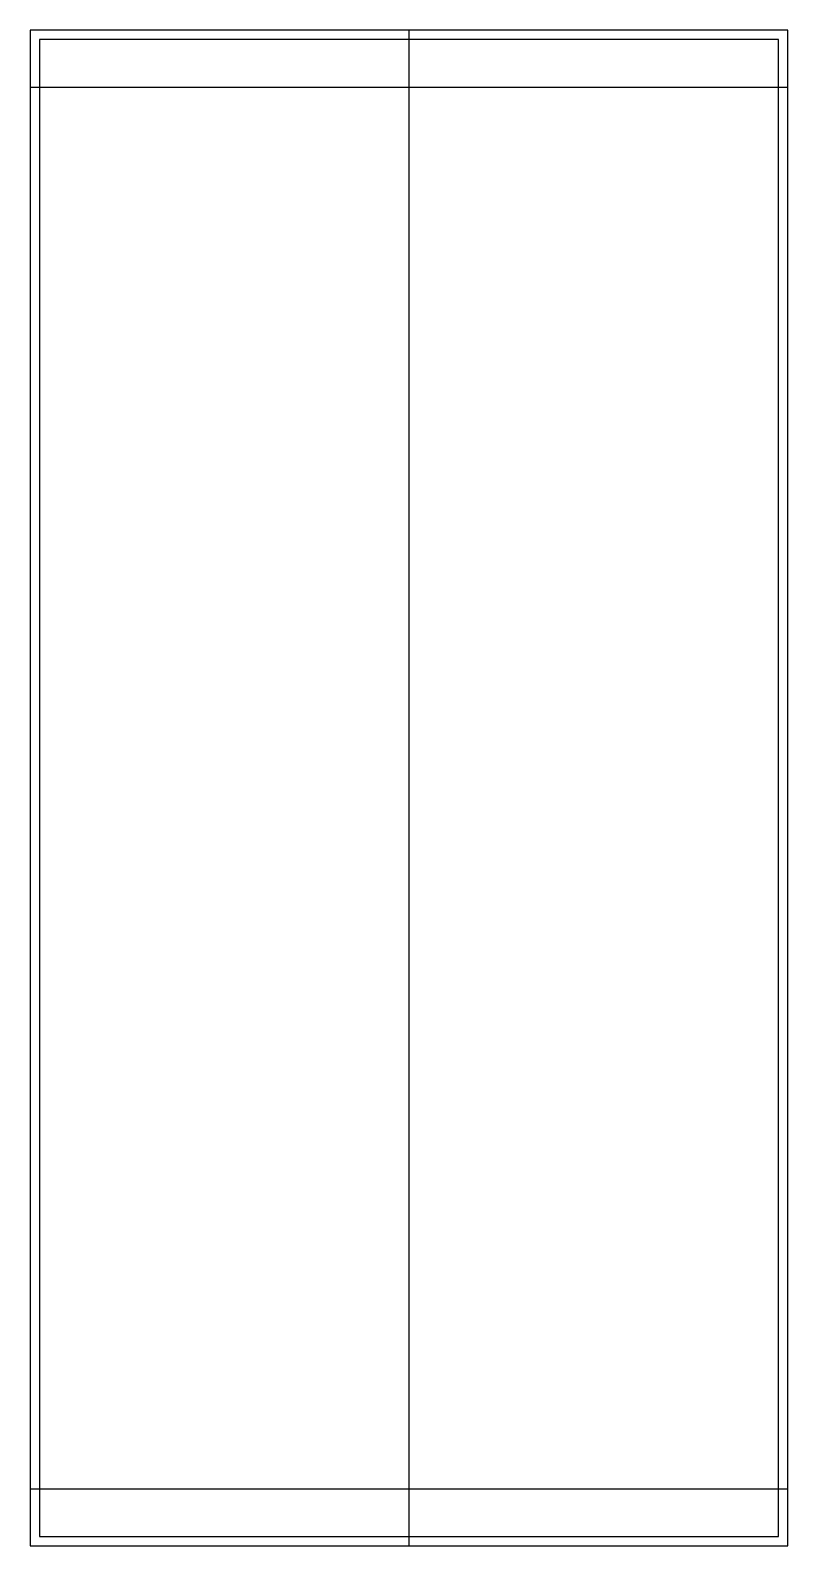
# Model space of a CAD drawing. Header units: millimetres. Extents: x 55 to 1055, y 140 to 2140.
import ezdxf

# ---------------------------------------------------------------- set-up
doc = ezdxf.new("R2010")
doc.units = ezdxf.units.MM
for name, color, linetype in [('ARTWORK_PRINT', 5, 'Continuous'), ('CENTER_REFERENCE', 8, 'Continuous'), ('SAFE_REFERENCE', 8, 'Continuous'), ('SEAM_REFERENCE', 8, 'Continuous')]:
    doc.layers.add(name, color=color, linetype=linetype)

msp = doc.modelspace()

# ---------------------------------------------------------------- linework, layer by layer
at = {"layer": 'ARTWORK_PRINT'}
msp.add_lwpolyline([(55, 140), (1055, 140), (1055, 2140), (55, 2140)], close=True, dxfattribs=at)
at = {"layer": 'CENTER_REFERENCE'}
msp.add_lwpolyline([(555, 140), (555, 2140)], dxfattribs=at)
at = {"layer": 'SAFE_REFERENCE'}
msp.add_lwpolyline([(67, 152), (1043, 152), (1043, 2128), (67, 2128)], close=True, dxfattribs=at)
at = {"layer": 'SEAM_REFERENCE'}
for points in [[(55, 2065), (1055, 2065)], [(55, 215), (1055, 215)]]:
    msp.add_lwpolyline(points, dxfattribs=at)

doc.saveas('drawing.dxf')
